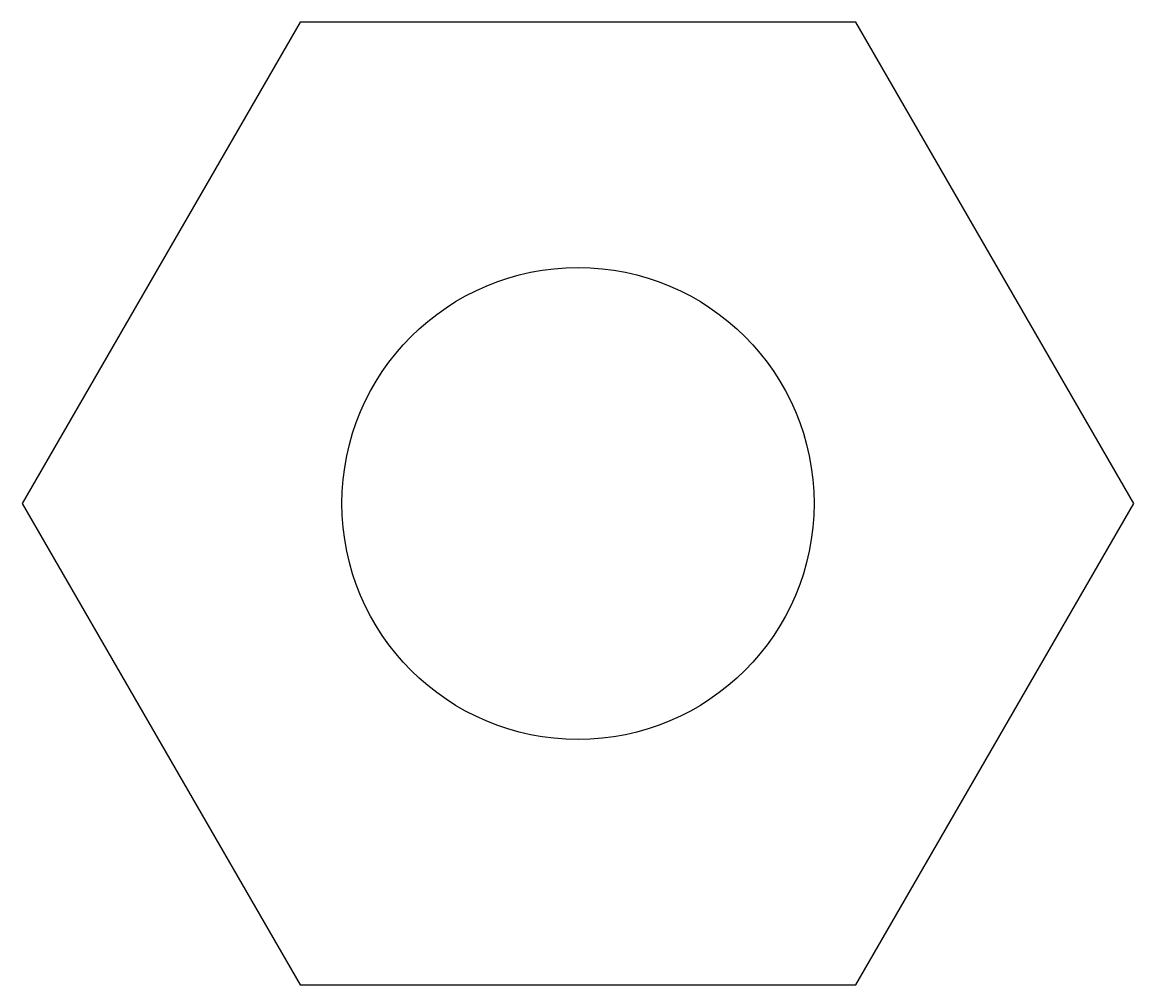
# Model space of a CAD drawing. Extents: x 412.88 to 422.77, y 725.58 to 734.14.
import ezdxf

# ---------------------------------------------------------------- set-up
doc = ezdxf.new("R2010")
doc.units = 0
doc.layers.get('0').update_dxf_attribs({"linetype": 'CONTINUOUS'})

msp = doc.modelspace()

# ---------------------------------------------------------------- linework, layer by layer
msp.add_lwpolyline([(420.301, 725.5789), (422.7732, 729.861), (420.301, 734.1431), (415.3564, 734.1431), (412.8841, 729.861), (415.3564, 725.5789)], close=True)
msp.add_circle((417.8287, 729.861), 2.1)

doc.saveas('drawing.dxf')
